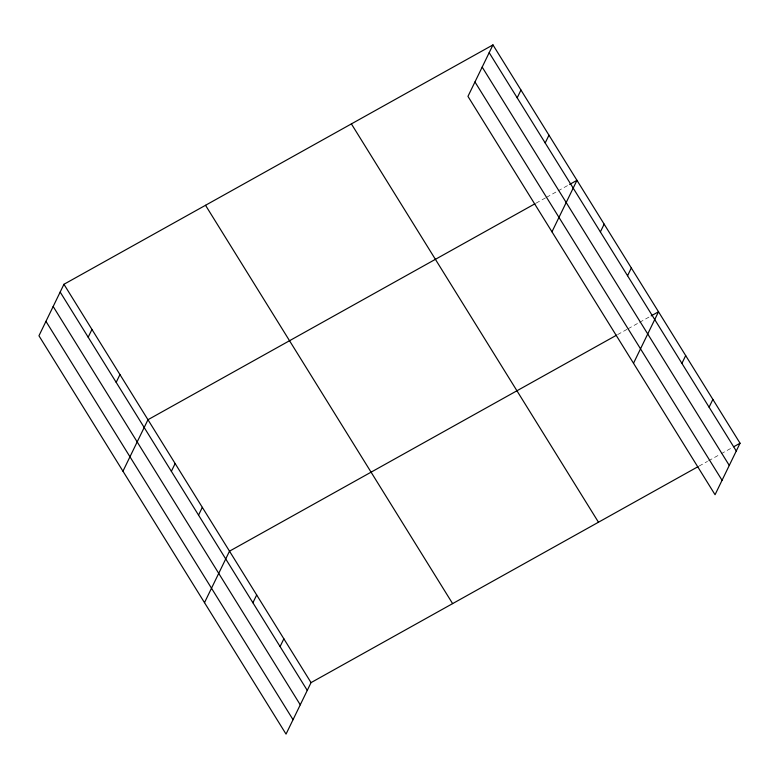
<?xml version="1.0" encoding="UTF-8"?>
<svg xmlns="http://www.w3.org/2000/svg" width="779" height="779" viewBox="0 0 779 779"><rect width="100%" height="100%" fill="white"/><g stroke="black" fill="none" stroke-linecap="round" stroke-linejoin="round"><path stroke-width="0.58" stroke-dasharray="3.9 2.92" d="M536.069 203.153L545.504 197.885M546.556 197.301L557.043 191.449M558.095 190.865L568.582 185.012M617.611 334.6L627.046 329.332M628.098 328.748L638.585 322.896M639.637 322.311L650.124 316.459M699.153 466.046L707.536 461.363M708.588 460.779L720.127 454.342M721.169 453.758L732.708 447.321"/><path stroke-width="1.17" d="M492.961 44.9L467.955 96.382L715.054 494.714L740.05 443.222L492.961 44.9L63.946 284.286L38.95 335.778L286.039 734.1L311.045 682.618L698.101 466.631M88.183 337.21L91.951 329.429M116.178 382.353L119.956 374.582M122.965 471.207L147.961 419.725L535.027 203.738M171.37 471.314L175.139 463.534M198.548 515.133L202.316 507.353M204.497 602.654L229.503 551.172L616.559 335.184M252.902 602.761L256.68 594.99M517.188 97.813L520.966 90.043M280.089 646.58L283.858 638.799M545.193 142.956L548.971 135.186M551.97 231.811L576.966 180.329L569.624 184.428M600.375 231.918L604.153 224.148M627.553 275.737L631.331 267.957M633.512 363.257L658.508 311.775L651.166 315.875M681.917 363.365L685.686 355.594M709.094 407.183L712.873 399.413M733.76 446.737L740.05 443.222M489.183 52.67L736.272 451.002M482.182 67.091L729.271 465.423M474.966 81.961L722.055 480.283M351.387 123.89L598.476 522.222M205.52 205.286L452.618 603.618M63.946 284.286L311.045 682.618M60.178 292.067L307.267 690.398M53.167 306.488L300.266 704.82M45.951 321.347L293.04 719.679"/></g></svg>
